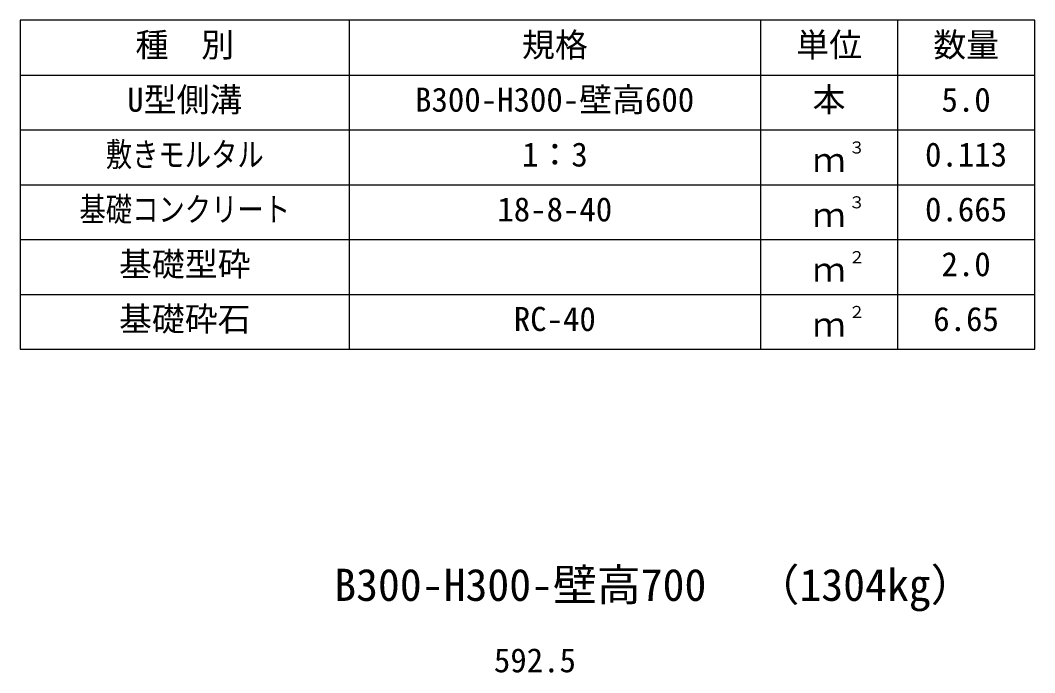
# Model space of a CAD drawing. Units: millimetres, scale not verified. Extents: x -16800 to 16800, y -5940 to 5940.
# Drawn here: x 9860 to 11710, y 1172 to 2362 of the extents above; entities that cross this region are included whole.
import ezdxf
from ezdxf.enums import TextEntityAlignment as Align

# ---------------------------------------------------------------- set-up
doc = ezdxf.new("R2010")
doc.units = ezdxf.units.MM
doc.header["$LTSCALE"] = 20
for name, color, linetype, lineweight in [('0-0_DIM', 7, 'Continuous', 25), ('0-3_HYO', 3, 'Continuous', 25), ('0-4_HYO2', 4, 'Continuous', 25), ('0-6_TXT', 7, 'Continuous', 25)]:
    doc.layers.add(name, color=color, linetype=linetype, lineweight=lineweight)
doc.styles.add('ＭＳ ゴシック', font='')
doc.styles.get('ＭＳ ゴシック').set_extended_font_data('MS Gothic')

msp = doc.modelspace()

# ---------------------------------------------------------------- linework, layer by layer
at = {"layer": '0-3_HYO'}
for p, q in [((10460.1, 2362.05), (10460.1, 1762.05)), ((11210.1, 2362.05), (11210.1, 1762.05)), ((11460.1, 2362.05), (11460.1, 1762.05)), ((9860.1, 2262.05), (11710.1, 2262.05))]:
    msp.add_line(p, q, dxfattribs=at)
msp.add_lwpolyline([(9860.1, 1762.05), (11710.1, 1762.05), (11710.1, 2362.05), (9860.1, 2362.05)], close=True, dxfattribs=at)
at = {"layer": '0-4_HYO2'}
for p, q in [((9860.1, 2162.05), (11710.1, 2162.05)), ((9860.1, 2062.05), (11710.1, 2062.05)), ((9860.1, 1962.05), (11710.1, 1962.05)), ((9860.1, 1862.05), (11710.1, 1862.05))]:
    msp.add_line(p, q, dxfattribs=at)

# ---------------------------------------------------------------- texts
at = {"layer": '0-0_DIM', "style": 'ＭＳ ゴシック'}
msp.add_text('592.5', height=43.99, dxfattribs=at).set_placement((10723.85, 1159.49), align=Align.BOTTOM_LEFT)
at = {"layer": '0-6_TXT', "style": 'ＭＳ ゴシック'}
for s, height, p in [('種\u3000別', 43.99, (10070.1, 2282.05)), ('規格', 43.99, (10775.1, 2282.05)), ('単位', 43.99, (11275.1, 2282.05)), ('数量', 43.99, (11525.1, 2282.05)), ('U型側溝', 43.99, (10055.1, 2182.05)), ('B300-H300-壁高600', 43.99, (10580.1, 2182.05)), ('本', 43.99, (11305.1, 2182.05)), ('5.0', 43.99, (11540.1, 2182.05)), ('1：3', 43.99, (10775.1, 2082.05)), ('３', 21.99, (11370.65, 2112.41)), ('0.113', 43.99, (11510.1, 2082.05)), ('ｍ', 43.99, (11305.1, 2072.05)), ('18-8-40', 43.99, (10730.1, 1982.05)), ('３', 21.99, (11370.65, 2012.41)), ('0.665', 43.99, (11510.1, 1982.05)), ('ｍ', 43.99, (11305.1, 1972.05)), ('基礎型砕', 43.99, (10040.1, 1882.05)), ('２', 21.99, (11370.65, 1912.41)), ('2.0', 43.99, (11540.1, 1882.05)), ('ｍ', 43.99, (11305.1, 1872.05)), ('基礎砕石', 43.99, (10040.1, 1782.05)), ('RC-40', 43.99, (10760.1, 1782.05)), ('２', 21.99, (11370.65, 1812.41)), ('6.65', 43.99, (11525.1, 1782.05)), ('ｍ', 43.99, (11305.1, 1772.05)), ('B300-H300-壁高700', 58.65, (10432.6, 1285.37)), ('（1304kg）', 58.65, (11200.97, 1285.37))]:
    msp.add_text(s, height=height, dxfattribs=at).set_placement(p, align=Align.BOTTOM_LEFT)
at = {"layer": '0-6_TXT', "style": 'ＭＳ ゴシック', "width": 0.8}
for s, p in [('敷きモルタル', (10016.1, 2082.05)), ('基礎コンクリート', (9968.1, 1982.05))]:
    msp.add_text(s, height=43.99, dxfattribs=at).set_placement(p, align=Align.BOTTOM_LEFT)

doc.saveas('drawing.dxf')
